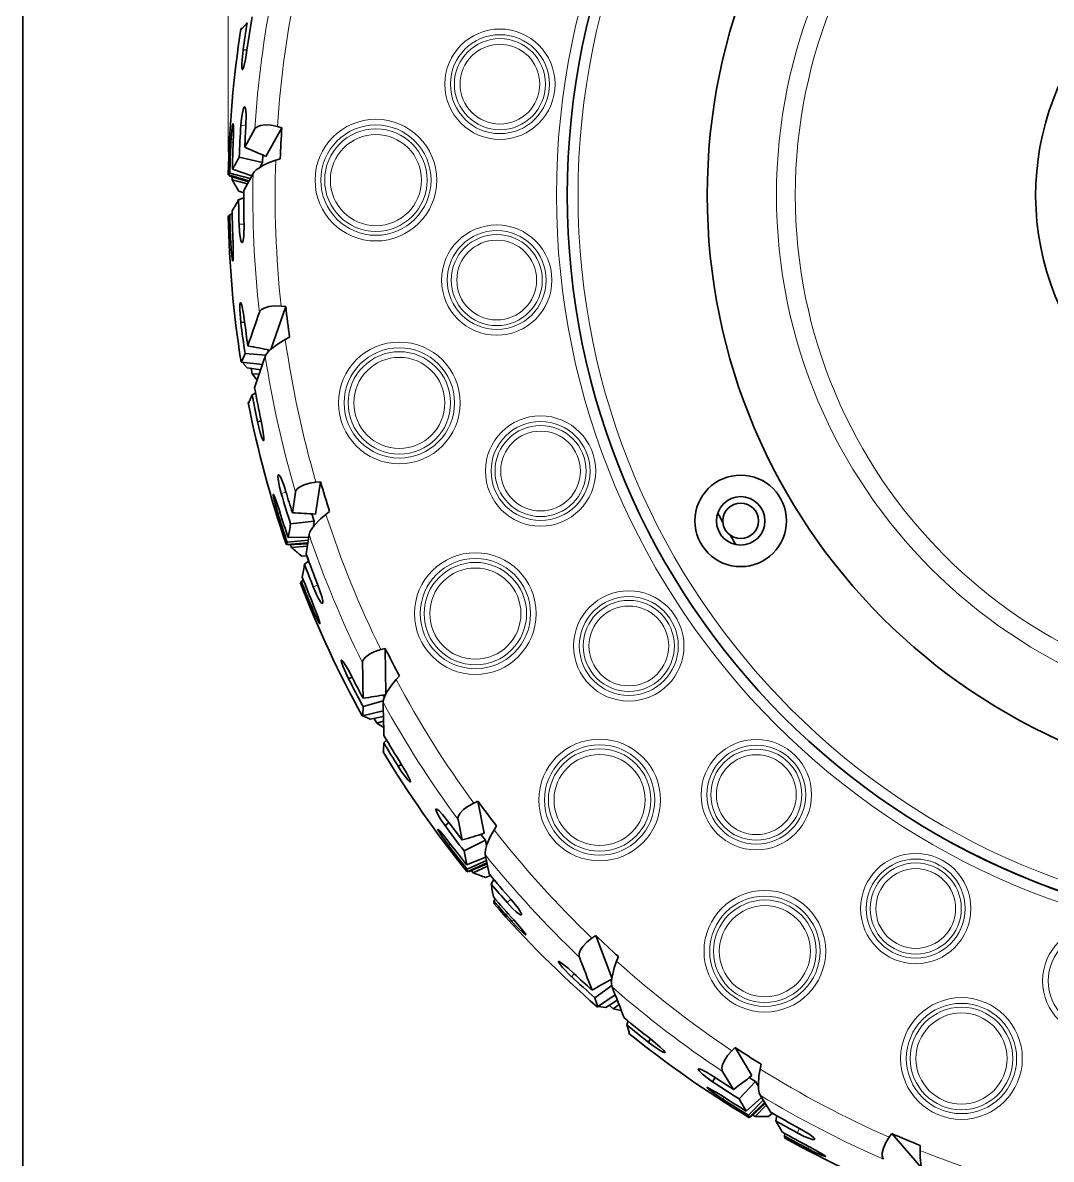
# Model space of a CAD drawing. Extents: x 2 to 295, y 3 to 209.
# Drawn here: x 6.1 to 53.9, y 71.3 to 124.1 of the extents above; entities that cross this region are included whole.
import ezdxf

# ---------------------------------------------------------------- set-up
doc = ezdxf.new("R2010")
doc.units = 0

msp = doc.modelspace()

# ---------------------------------------------------------------- linework, layer by layer
at = {"color": 7, "lineweight": 35}
msp.add_line((6.126, 200.299), (6.126, 5.1), dxfattribs=at)
at = {"color": 7, "lineweight": 13}
msp.add_line((15.659, 118.067), (15.659, 187.537), dxfattribs=at)
at = {"color": 7, "lineweight": 13, "ltscale": 0.000826276}
msp.add_line((16.292, 123.789), (16.259, 123.786), dxfattribs=at)
at = {"color": 7, "lineweight": 35, "ltscale": 1.72148e-05}
msp.add_line((16.259, 123.785), (16.259, 123.786), dxfattribs=at)
at = {"color": 7, "lineweight": 35, "ltscale": 0.000994089}
msp.add_line((16.304, 123.8), (16.265, 123.796), dxfattribs=at)
at = {"color": 7, "lineweight": 35, "ltscale": 0.004467}
for p, q in [((16.36, 122.813), (16.537, 122.789)), ((17.026, 105.545), (17.201, 105.583)), ((23.558, 89.546), (23.709, 89.641)), ((35.167, 76.746), (35.277, 76.887))]:
    msp.add_line(p, q, dxfattribs=at)
at = {"color": 7, "lineweight": 13, "ltscale": 0.005854}
for p, q in [((16.491, 119.29), (16.258, 119.306)), ((16.17, 114.718), (16.404, 114.724)), ((18.354, 102.279), (18.129, 102.214)), ((19.616, 97.873), (19.834, 97.959)), ((28.616, 83.222), (28.791, 83.378)), ((42.083, 72.533), (42.195, 72.739))]:
    msp.add_line(p, q, dxfattribs=at)
at = {"color": 7, "lineweight": 35, "ltscale": 0.024304}
for p, q in [((16.436, 118.286), (16.906, 119.137)), ((18.645, 101.317), (18.796, 102.277)), ((26.526, 86.127), (26.339, 87.081)), ((39.126, 74.548), (38.624, 75.38))]:
    msp.add_line(p, q, dxfattribs=at)
at = {"color": 7, "lineweight": 35, "ltscale": 9.27962e-05}
msp.add_line((16.908, 119.14), (16.906, 119.137), dxfattribs=at)
at = {"color": 7, "lineweight": 35, "ltscale": 0.038008}
for p, q in [((18.159, 119.193), (17.421, 117.863)), ((19.955, 102.758), (19.716, 101.256)), ((27.263, 87.929), (27.553, 86.436)), ((39.203, 76.493), (39.985, 75.19))]:
    msp.add_line(p, q, dxfattribs=at)
at = {"color": 7, "lineweight": 35, "ltscale": 0.005358}
for p, q in [((17.952, 119.25), (18.159, 119.193)), ((18.124, 110.917), (18.338, 110.897)), ((19.741, 102.741), (19.955, 102.758)), ((22.753, 94.97), (22.96, 95.024)), ((27.068, 87.84), (27.263, 87.929)), ((32.556, 81.567), (32.732, 81.689)), ((39.05, 76.343), (39.202, 76.493)), ((46.352, 72.326), (46.476, 72.5))]:
    msp.add_line(p, q, dxfattribs=at)
at = {"color": 7, "lineweight": 13, "ltscale": 0.002726}
for p, q in [((15.904, 118.496), (15.795, 118.502)), ((15.782, 113.903), (15.891, 113.908)), ((18.074, 101.333), (17.969, 101.3)), ((19.531, 96.975), (19.631, 97.016)), ((25.983, 85.946), (25.896, 85.88)), ((28.842, 82.349), (28.923, 82.423)), ((38.678, 74.192), (38.619, 74.101)), ((42.595, 71.79), (42.645, 71.887))]:
    msp.add_line(p, q, dxfattribs=at)
at = {"color": 7, "lineweight": 35, "ltscale": 0.027696}
msp.add_line((17.261, 117.576), (16.183, 117.833), dxfattribs=at)
at = {"color": 7, "lineweight": 35, "ltscale": 0.008767}
for p, q in [((17.273, 117.926), (17.261, 117.576)), ((19.555, 101.265), (19.664, 100.931)), ((27.398, 86.389), (27.614, 86.113)), ((39.856, 75.093), (40.154, 74.907))]:
    msp.add_line(p, q, dxfattribs=at)
at = {"color": 7, "lineweight": 35, "ltscale": 0.005588}
for p, q in [((18.086, 117.757), (17.874, 117.688)), ((18.515, 109.471), (18.318, 109.365)), ((20.377, 101.384), (20.201, 101.246)), ((23.615, 93.744), (23.465, 93.578)), ((28.13, 86.782), (28.012, 86.593)), ((33.785, 80.71), (33.702, 80.503)), ((47.8, 71.941), (47.793, 71.718))]:
    msp.add_line(p, q, dxfattribs=at)
at = {"color": 7, "lineweight": 35, "ltscale": 0.023772}
for p, q in [((15.859, 117.27), (16.76, 116.965)), ((18.451, 100.165), (19.402, 100.187)), ((26.737, 84.977), (27.623, 85.323)), ((39.718, 73.54), (40.432, 74.168))]:
    msp.add_line(p, q, dxfattribs=at)
at = {"color": 7, "lineweight": 35, "ltscale": 0.006423}
for p, q in [((17.261, 117.576), (17.134, 117.352)), ((19.664, 100.931), (19.621, 100.678)), ((27.614, 86.113), (27.661, 85.86)), ((40.154, 74.907), (40.284, 74.686))]:
    msp.add_line(p, q, dxfattribs=at)
at = {"color": 7, "lineweight": 35, "ltscale": 1.67858e-05}
msp.add_line((15.668, 117.018), (15.668, 117.017), dxfattribs=at)
at = {"color": 7, "lineweight": 35, "ltscale": 0.024953}
for p, q in [((15.673, 117.006), (16.632, 116.73)), ((16.269, 108.312), (17.262, 108.206)), ((18.366, 99.853), (19.362, 99.922)), ((21.9, 91.887), (22.869, 92.127)), ((26.764, 84.656), (27.676, 85.061)), ((32.809, 78.379), (33.637, 78.936)), ((39.853, 73.247), (40.572, 73.939))]:
    msp.add_line(p, q, dxfattribs=at)
at = {"color": 7, "lineweight": 35, "ltscale": 0.001423}
for p, q in [((15.744, 116.949), (15.711, 116.996)), ((18.452, 99.824), (18.405, 99.856)), ((26.855, 84.658), (26.8, 84.672)), ((39.938, 73.28), (39.881, 73.274))]:
    msp.add_line(p, q, dxfattribs=at)
at = {"color": 7, "lineweight": 35, "ltscale": 0.02259}
for p, q in [((15.744, 116.949), (16.608, 116.687)), ((18.452, 99.824), (19.355, 99.873)), ((26.855, 84.658), (27.686, 85.013)), ((39.938, 73.28), (40.597, 73.898))]:
    msp.add_line(p, q, dxfattribs=at)
at = {"color": 7, "lineweight": 35, "ltscale": 0.024444}
for p, q in [((16.691, 116.838), (15.746, 117.09)), ((19.38, 100.044), (18.406, 99.957)), ((27.652, 85.182), (26.766, 84.767)), ((40.507, 74.045), (39.817, 73.352))]:
    msp.add_line(p, q, dxfattribs=at)
at = {"color": 7, "lineweight": 35, "ltscale": 0.003389}
for p, q in [((15.849, 116.781), (15.851, 116.917)), ((18.609, 99.702), (18.564, 99.83)), ((27.044, 84.597), (26.958, 84.702)), ((40.136, 73.287), (40.02, 73.357))]:
    msp.add_line(p, q, dxfattribs=at)
at = {"color": 7, "lineweight": 35, "ltscale": 0.018344}
for p, q in [((16.559, 116.597), (15.849, 116.781)), ((19.339, 99.772), (18.609, 99.702)), ((27.706, 84.912), (27.044, 84.597)), ((40.651, 73.81), (40.136, 73.287))]:
    msp.add_line(p, q, dxfattribs=at)
at = {"color": 7, "lineweight": 35, "ltscale": 0.022654}
for p, q in [((16.82, 117.076), (16.386, 116.28)), ((19.42, 100.311), (19.285, 99.415)), ((27.598, 85.446), (27.777, 84.558))]:
    msp.add_line(p, q, dxfattribs=at)
at = {"color": 7, "lineweight": 35, "ltscale": 0.006102}
msp.add_line((16.154, 116.247), (16.386, 116.17), dxfattribs=at)
at = {"color": 7, "lineweight": 35, "ltscale": 0.002586}
msp.add_line((16.385, 116.067), (16.385, 116.171), dxfattribs=at)
at = {"color": 7, "lineweight": 35, "ltscale": 0.005319}
msp.add_line((16.386, 116.28), (16.386, 116.067), dxfattribs=at)
at = {"color": 7, "lineweight": 35, "ltscale": 0.006161}
msp.add_line((16.152, 115.855), (16.386, 115.933), dxfattribs=at)
at = {"color": 7, "lineweight": 35, "ltscale": 0.003372}
msp.add_line((16.385, 115.932), (16.385, 116.067), dxfattribs=at)
at = {"color": 7, "lineweight": 13, "ltscale": 0.000826292}
msp.add_line((15.701, 115.099), (15.669, 115.09), dxfattribs=at)
at = {"color": 7, "lineweight": 35, "ltscale": 1.71672e-05}
msp.add_line((15.669, 115.089), (15.669, 115.09), dxfattribs=at)
at = {"color": 7, "lineweight": 35, "ltscale": 0.000996956}
msp.add_line((15.712, 115.112), (15.673, 115.101), dxfattribs=at)
at = {"color": 7, "lineweight": 35, "ltscale": 0.002834}
for p, q in [((15.744, 115.157), (15.852, 115.19)), ((19.065, 98.14), (19.156, 98.208)), ((28.007, 83.285), (28.069, 83.38)), ((41.49, 72.384), (41.516, 72.494))]:
    msp.add_line(p, q, dxfattribs=at)
at = {"color": 7, "lineweight": 35, "ltscale": 0.05269}
for p, q in [((18.338, 110.897), (17.648, 108.905)), ((22.96, 95.024), (22.993, 92.916)), ((32.732, 81.689), (33.484, 79.72)), ((46.476, 72.5), (47.856, 70.907))]:
    msp.add_line(p, q, dxfattribs=at)
at = {"color": 7, "lineweight": 35, "ltscale": 0.004473}
for p, q in [((16.432, 110.175), (16.254, 110.153)), ((21.416, 93.693), (21.256, 93.612)), ((31.736, 79.91), (31.614, 79.779))]:
    msp.add_line(p, q, dxfattribs=at)
at = {"color": 7, "lineweight": 35, "ltscale": 0.024247}
for p, q in [((17.415, 108.641), (16.448, 108.713)), ((22.865, 92.589), (21.931, 92.326)), ((33.476, 79.368), (32.688, 78.802))]:
    msp.add_line(p, q, dxfattribs=at)
at = {"color": 7, "lineweight": 35, "ltscale": 0.002702}
for p, q in [((17.509, 108.892), (17.525, 108.785)), ((22.867, 92.856), (22.918, 92.761)), ((33.386, 79.62), (33.467, 79.548))]:
    msp.add_line(p, q, dxfattribs=at)
at = {"color": 7, "lineweight": 35, "ltscale": 1.68228e-05}
msp.add_line((16.263, 108.323), (16.263, 108.322), dxfattribs=at)
at = {"color": 7, "lineweight": 35, "ltscale": 0.008937}
for p, q in [((16.548, 108.043), (16.308, 108.308)), ((22.255, 91.73), (21.938, 91.897)), ((33.196, 78.353), (32.842, 78.401))]:
    msp.add_line(p, q, dxfattribs=at)
at = {"color": 7, "lineweight": 35, "ltscale": 0.015893}
for p, q in [((16.548, 108.043), (17.179, 107.959)), ((22.255, 91.73), (22.875, 91.867)), ((33.196, 78.353), (33.732, 78.693))]:
    msp.add_line(p, q, dxfattribs=at)
at = {"color": 7, "lineweight": 35, "ltscale": 0.006357}
msp.add_line((16.777, 107.768), (16.735, 108.019), dxfattribs=at)
at = {"color": 7, "lineweight": 35, "ltscale": 0.00942}
for p, q in [((17.014, 107.475), (16.777, 107.768)), ((33.918, 78.217), (33.548, 78.288))]:
    msp.add_line(p, q, dxfattribs=at)
at = {"color": 7, "lineweight": 35, "ltscale": 0.008278}
for p, q in [((17.108, 107.75), (16.777, 107.768)), ((22.88, 91.646), (22.563, 91.549)), ((33.813, 78.487), (33.548, 78.288))]:
    msp.add_line(p, q, dxfattribs=at)
at = {"color": 7, "lineweight": 35, "ltscale": 0.004674}
for p, q in [((16.774, 106.79), (16.94, 106.877)), ((22.895, 90.63), (23.021, 90.768)), ((34.174, 77.538), (34.245, 77.71))]:
    msp.add_line(p, q, dxfattribs=at)
at = {"color": 7, "lineweight": 13, "ltscale": 0.000826242}
msp.add_line((16.628, 106.439), (16.598, 106.424), dxfattribs=at)
at = {"color": 7, "lineweight": 35, "ltscale": 1.72647e-05}
msp.add_line((16.598, 106.423), (16.598, 106.424), dxfattribs=at)
at = {"color": 7, "lineweight": 35, "ltscale": 0.000994119}
msp.add_line((16.636, 106.453), (16.6, 106.436), dxfattribs=at)
at = {"color": 7, "lineweight": 35, "ltscale": 0.027697}
for p, q in [((19.664, 100.931), (18.563, 100.805)), ((27.614, 86.113), (26.623, 85.617)), ((40.154, 74.907), (39.392, 74.102))]:
    msp.add_line(p, q, dxfattribs=at)
at = {"color": 7, "lineweight": 35, "ltscale": 1.67695e-05}
msp.add_line((18.358, 99.863), (18.358, 99.862), dxfattribs=at)
at = {"color": 7, "lineweight": 35, "ltscale": 0.006104}
for p, q in [((19.078, 99.304), (19.322, 99.312)), ((27.621, 84.383), (27.847, 84.474))]:
    msp.add_line(p, q, dxfattribs=at)
at = {"color": 7, "lineweight": 35, "ltscale": 0.005958}
for p, q in [((19.403, 99.088), (19.321, 99.312)), ((28, 84.291), (27.847, 84.474)), ((41.139, 73.327), (40.933, 73.446))]:
    msp.add_line(p, q, dxfattribs=at)
at = {"color": 7, "lineweight": 35, "ltscale": 0.006162}
for p, q in [((19.21, 98.936), (19.404, 99.088)), ((27.871, 84.082), (28, 84.292)), ((41.089, 73.087), (41.139, 73.328))]:
    msp.add_line(p, q, dxfattribs=at)
at = {"color": 7, "lineweight": 35, "ltscale": 0.000997534}
msp.add_line((19.051, 98.086), (19.018, 98.063), dxfattribs=at)
at = {"color": 7, "lineweight": 13, "ltscale": 0.000827265}
msp.add_line((19.045, 98.071), (19.018, 98.051), dxfattribs=at)
at = {"color": 7, "lineweight": 35, "ltscale": 1.73233e-05}
msp.add_line((19.018, 98.051), (19.018, 98.051), dxfattribs=at)
at = {"color": 7, "lineweight": 35, "ltscale": 1.63854e-05}
msp.add_line((21.891, 91.895), (21.891, 91.894), dxfattribs=at)
at = {"color": 7, "lineweight": 35, "ltscale": 0.006356}
for p, q in [((22.563, 91.549), (22.438, 91.771)), ((33.548, 78.288), (33.355, 78.454))]:
    msp.add_line(p, q, dxfattribs=at)
at = {"color": 7, "lineweight": 35, "ltscale": 0.009419}
msp.add_line((22.887, 91.356), (22.563, 91.549), dxfattribs=at)
at = {"color": 7, "lineweight": 35, "ltscale": 0.000994156}
msp.add_line((22.881, 90.266), (22.853, 90.237), dxfattribs=at)
at = {"color": 7, "lineweight": 13, "ltscale": 0.000826214}
msp.add_line((22.878, 90.249), (22.855, 90.226), dxfattribs=at)
at = {"color": 7, "lineweight": 35, "ltscale": 1.72718e-05}
msp.add_line((22.855, 90.225), (22.855, 90.226), dxfattribs=at)
at = {"color": 7, "lineweight": 35, "ltscale": 0.005854}
for p, q in [((25.923, 86.932), (25.734, 86.793)), ((38.284, 75.098), (38.154, 74.903))]:
    msp.add_line(p, q, dxfattribs=at)
at = {"color": 7, "lineweight": 35, "ltscale": 1.66814e-05}
msp.add_line((26.753, 84.662), (26.753, 84.661), dxfattribs=at)
at = {"color": 7, "lineweight": 35, "ltscale": 0.000997553}
msp.add_line((28.011, 83.23), (27.989, 83.197), dxfattribs=at)
at = {"color": 7, "lineweight": 13, "ltscale": 0.000827159}
msp.add_line((28.011, 83.213), (27.993, 83.185), dxfattribs=at)
at = {"color": 7, "lineweight": 35, "ltscale": 1.71091e-05}
msp.add_line((27.993, 83.185), (27.993, 83.185), dxfattribs=at)
at = {"color": 7, "lineweight": 35, "ltscale": 3.08715e-05}
msp.add_line((29.486, 81.732), (29.485, 81.731), dxfattribs=at)
at = {"color": 7, "lineweight": 35, "ltscale": 1.61844e-05}
msp.add_line((32.798, 78.383), (32.798, 78.383), dxfattribs=at)
at = {"color": 7, "lineweight": 35, "ltscale": 0.000994163}
msp.add_line((34.285, 77.191), (34.269, 77.155), dxfattribs=at)
at = {"color": 7, "lineweight": 13, "ltscale": 0.000826297}
msp.add_line((34.288, 77.174), (34.275, 77.144), dxfattribs=at)
at = {"color": 7, "lineweight": 35, "ltscale": 1.71441e-05}
msp.add_line((34.275, 77.144), (34.275, 77.144), dxfattribs=at)
at = {"color": 7, "lineweight": 35, "ltscale": 0.005589}
msp.add_line((40.409, 75.713), (40.363, 75.494), dxfattribs=at)
at = {"color": 7, "lineweight": 35, "ltscale": 0.022655}
msp.add_line((40.366, 74.275), (40.839, 73.502), dxfattribs=at)
at = {"color": 7, "lineweight": 35, "ltscale": 0.006103}
msp.add_line((40.751, 73.284), (40.933, 73.447), dxfattribs=at)
at = {"color": 7, "lineweight": 35, "ltscale": 1.66675e-05}
msp.add_line((39.841, 73.249), (39.841, 73.249), dxfattribs=at)
at = {"color": 7, "lineweight": 35, "ltscale": 0.000997644}
msp.add_line((41.513, 72.334), (41.503, 72.295), dxfattribs=at)
at = {"color": 7, "lineweight": 13, "ltscale": 0.000827222}
msp.add_line((41.518, 72.318), (41.51, 72.286), dxfattribs=at)
at = {"color": 7, "lineweight": 35, "ltscale": 1.70812e-05}
msp.add_line((41.511, 72.285), (41.51, 72.286), dxfattribs=at)
at = {"color": 7, "lineweight": 35}
for points in [[(16.549, 124.07), (16.313, 123.808), (16.275, 123.777), (16.268, 123.773), (16.265, 123.773)], [(16.265, 123.773), (16.262, 123.773), (16.26, 123.774), (16.259, 123.776), (16.258, 123.778), (16.259, 123.785)], [(16.327, 121.893), (16.323, 121.894), (16.32, 121.895), (16.315, 121.902), (16.309, 121.918), (16.3, 121.978), (16.297, 122.134), (16.309, 122.351), (16.36, 122.813)], [(16.539, 122.801), (16.468, 122.363), (16.392, 122.031), (16.35, 121.917), (16.338, 121.9), (16.332, 121.895), (16.327, 121.893)], [(16.258, 119.306), (16.286, 119.616), (16.327, 119.884), (16.38, 120.091), (16.407, 120.146), (16.422, 120.161), (16.429, 120.165), (16.439, 120.164)], [(16.439, 120.164), (16.446, 120.16), (16.459, 120.142), (16.489, 120.012), (16.505, 119.771), (16.492, 119.306)], [(15.795, 118.502), (15.838, 119.089), (15.867, 119.303), (15.881, 119.363), (15.888, 119.381), (15.891, 119.386), (15.893, 119.388), (15.896, 119.388)], [(15.896, 119.388), (15.897, 119.387), (15.899, 119.386), (15.904, 119.374), (15.915, 119.279), (15.918, 118.896), (15.904, 118.502)], [(17.952, 119.25), (17.665, 119.309), (17.394, 119.326), (17.165, 119.297), (17.036, 119.251), (16.943, 119.186), (16.908, 119.14)], [(16.82, 117.076), (16.878, 117.153), (16.968, 117.236), (17.083, 117.319), (17.309, 117.451), (17.569, 117.574), (17.874, 117.688)], [(15.673, 117.006), (15.674, 117.006), (15.676, 117.006), (15.679, 117.008), (15.687, 117.014), (15.746, 117.09)], [(15.677, 115.078), (15.674, 115.078), (15.673, 115.079), (15.671, 115.081), (15.67, 115.083), (15.669, 115.089)], [(15.744, 115.157), (15.692, 115.089), (15.681, 115.08), (15.677, 115.078)], [(16.318, 113.859), (16.306, 113.859), (16.297, 113.865), (16.282, 113.885), (16.254, 113.958), (16.22, 114.122), (16.192, 114.345), (16.17, 114.718)], [(16.404, 114.718), (16.393, 114.169), (16.364, 113.958), (16.345, 113.894), (16.327, 113.865), (16.318, 113.859)], [(15.879, 113.017), (15.877, 113.017), (15.875, 113.017), (15.873, 113.019), (15.868, 113.027), (15.845, 113.13), (15.804, 113.534), (15.782, 113.903)], [(15.892, 113.903), (15.904, 113.33), (15.89, 113.049), (15.883, 113.022), (15.88, 113.018), (15.879, 113.017)], [(16.254, 110.153), (16.205, 110.763), (16.208, 110.988), (16.219, 111.052), (16.227, 111.071), (16.231, 111.076), (16.235, 111.078), (16.239, 111.079)], [(16.239, 111.079), (16.244, 111.076), (16.256, 111.063), (16.296, 110.957), (16.378, 110.561), (16.428, 110.202)], [(18.124, 110.917), (17.829, 110.926), (17.558, 110.894), (17.337, 110.825), (17.218, 110.757), (17.139, 110.676), (17.114, 110.624)], [(17.387, 108.579), (17.447, 108.691), (17.554, 108.816), (17.695, 108.947), (18.037, 109.2), (18.318, 109.365)], [(16.269, 108.312), (16.271, 108.312), (16.277, 108.316), (16.302, 108.355), (16.448, 108.713)], [(16.774, 106.79), (16.641, 106.463), (16.617, 106.422), (16.611, 106.416), (16.608, 106.414)], [(16.608, 106.414), (16.605, 106.413), (16.604, 106.413), (16.601, 106.415), (16.6, 106.417), (16.598, 106.423)], [(17.31, 104.669), (17.304, 104.669), (17.3, 104.67), (17.29, 104.679), (17.272, 104.704), (17.23, 104.799), (17.148, 105.05), (17.026, 105.545)], [(17.198, 105.594), (17.281, 105.158), (17.324, 104.82), (17.323, 104.699), (17.317, 104.679), (17.314, 104.673), (17.31, 104.669)], [(18.129, 102.214), (18.05, 102.515), (17.996, 102.782), (17.976, 102.994), (17.982, 103.055), (17.991, 103.074), (17.996, 103.08), (18.006, 103.083)], [(18.006, 103.083), (18.014, 103.081), (18.032, 103.069), (18.105, 102.957), (18.26, 102.576), (18.35, 102.294)], [(19.741, 102.741), (19.449, 102.699), (19.187, 102.62), (18.982, 102.514), (18.876, 102.426), (18.813, 102.332), (18.796, 102.277)], [(17.969, 101.3), (17.84, 101.748), (17.77, 102.041), (17.755, 102.144), (17.756, 102.16), (17.758, 102.165), (17.759, 102.167), (17.761, 102.167)], [(17.761, 102.167), (17.762, 102.167), (17.765, 102.166), (17.774, 102.157), (17.816, 102.073), (17.909, 101.831), (18.072, 101.338)], [(19.42, 100.311), (19.461, 100.431), (19.544, 100.573), (19.66, 100.726), (19.953, 101.035), (20.201, 101.246)], [(18.366, 99.853), (18.367, 99.853), (18.369, 99.855), (18.372, 99.857), (18.377, 99.865), (18.406, 99.957)], [(19.03, 98.043), (19.027, 98.042), (19.025, 98.042), (19.023, 98.043), (19.021, 98.045), (19.018, 98.051)], [(19.065, 98.14), (19.04, 98.058), (19.033, 98.046), (19.03, 98.043)], [(20.048, 97.116), (20.037, 97.113), (20.026, 97.115), (20.006, 97.129), (19.955, 97.188), (19.866, 97.331), (19.764, 97.531), (19.616, 97.873)], [(19.836, 97.953), (20.014, 97.432), (20.058, 97.224), (20.062, 97.158), (20.055, 97.125), (20.048, 97.116)], [(19.924, 96.175), (19.923, 96.174), (19.921, 96.174), (19.918, 96.175), (19.911, 96.181), (19.896, 96.2), (19.854, 96.27), (19.677, 96.634), (19.531, 96.975)], [(19.633, 97.012), (19.841, 96.478), (19.924, 96.21), (19.926, 96.181), (19.925, 96.176), (19.924, 96.175)], [(21.256, 93.612), (21.002, 94.167), (20.928, 94.381), (20.916, 94.444), (20.917, 94.465), (20.919, 94.472), (20.922, 94.475), (20.925, 94.477)], [(20.925, 94.477), (20.931, 94.476), (20.947, 94.468), (21.02, 94.383), (21.233, 94.039), (21.403, 93.718)], [(22.753, 94.97), (22.472, 94.877), (22.228, 94.755), (22.044, 94.615), (21.956, 94.51), (21.909, 94.406), (21.903, 94.349)], [(22.859, 92.521), (22.878, 92.646), (22.935, 92.8), (23.023, 92.971), (23.258, 93.326), (23.465, 93.578)], [(21.9, 91.887), (21.902, 91.888), (21.906, 91.894), (21.916, 91.939), (21.931, 92.326)], [(22.895, 90.63), (22.882, 90.277), (22.873, 90.23), (22.87, 90.222), (22.868, 90.22)], [(22.868, 90.22), (22.865, 90.218), (22.864, 90.218), (22.861, 90.218), (22.859, 90.22), (22.855, 90.225)], [(24.124, 88.82), (24.119, 88.817), (24.114, 88.817), (24.102, 88.822), (24.077, 88.84), (24.005, 88.914), (23.735, 89.275), (23.558, 89.546)], [(23.703, 89.651), (23.942, 89.247), (24.072, 88.997), (24.11, 88.907), (24.128, 88.836), (24.126, 88.824), (24.124, 88.82)], [(27.068, 87.84), (26.808, 87.7), (26.589, 87.537), (26.432, 87.367), (26.363, 87.248), (26.335, 87.138), (26.339, 87.081)], [(25.734, 86.793), (25.556, 87.049), (25.415, 87.281), (25.323, 87.474), (25.308, 87.533), (25.309, 87.554), (25.313, 87.561), (25.321, 87.568)], [(25.321, 87.568), (25.329, 87.569), (25.351, 87.563), (25.458, 87.483), (25.624, 87.308), (25.914, 86.944)], [(25.896, 85.88), (25.621, 86.256), (25.455, 86.507), (25.406, 86.6), (25.401, 86.615), (25.401, 86.62), (25.402, 86.622), (25.404, 86.624)], [(25.404, 86.624), (25.405, 86.624), (25.407, 86.624), (25.419, 86.618), (25.488, 86.554), (25.658, 86.358), (25.98, 85.95)], [(27.598, 85.446), (27.595, 85.573), (27.625, 85.735), (27.681, 85.918), (27.851, 86.309), (28.012, 86.593)], [(26.764, 84.656), (26.765, 84.656), (26.766, 84.658), (26.768, 84.661), (26.77, 84.671), (26.766, 84.767)], [(28.795, 83.373), (29.14, 82.944), (29.253, 82.764), (29.279, 82.703), (29.284, 82.67), (29.281, 82.659)], [(28.006, 83.182), (28.004, 83.179), (28.003, 83.179), (28, 83.179), (27.998, 83.18), (27.993, 83.185)], [(28.007, 83.285), (28.011, 83.199), (28.008, 83.186), (28.006, 83.182)], [(29.281, 82.659), (29.272, 82.652), (29.26, 82.651), (29.237, 82.657), (29.168, 82.695), (29.036, 82.798), (28.871, 82.952), (28.616, 83.222)], [(29.485, 81.731), (29.484, 81.731), (29.481, 81.73), (29.478, 81.731), (29.468, 81.735), (29.382, 81.803), (29.091, 82.085), (28.842, 82.349)], [(28.926, 82.419), (29.367, 81.912), (29.466, 81.777), (29.485, 81.742), (29.486, 81.734), (29.486, 81.732)], [(32.556, 81.567), (32.324, 81.384), (32.137, 81.186), (32.012, 80.991), (31.965, 80.862), (31.956, 80.749), (31.97, 80.693)], [(31.614, 79.779), (31.185, 80.214), (31.043, 80.39), (31.009, 80.445), (31.003, 80.465), (31.003, 80.472), (31.005, 80.476), (31.008, 80.479)], [(31.008, 80.479), (31.013, 80.48), (31.031, 80.478), (31.129, 80.423), (31.446, 80.172), (31.716, 79.929)], [(33.493, 79.302), (33.468, 79.426), (33.47, 79.591), (33.493, 79.781), (33.593, 80.196), (33.702, 80.503)], [(32.809, 78.379), (32.811, 78.38), (32.813, 78.387), (32.807, 78.433), (32.688, 78.801)], [(34.174, 77.538), (34.283, 77.202), (34.29, 77.154), (34.29, 77.146), (34.289, 77.143)], [(34.289, 77.143), (34.287, 77.14), (34.286, 77.14), (34.283, 77.139), (34.281, 77.14), (34.275, 77.144)], [(35.948, 76.257), (35.945, 76.254), (35.942, 76.252), (35.934, 76.251), (35.917, 76.254), (35.861, 76.276), (35.724, 76.352), (35.542, 76.471), (35.167, 76.746)], [(35.268, 76.894), (35.725, 76.513), (35.89, 76.351), (35.934, 76.296), (35.946, 76.275), (35.948, 76.267), (35.949, 76.26), (35.948, 76.257)], [(39.05, 76.343), (38.853, 76.123), (38.703, 75.894), (38.614, 75.681), (38.59, 75.546), (38.601, 75.433), (38.624, 75.38)], [(38.154, 74.903), (37.899, 75.083), (37.687, 75.253), (37.535, 75.402), (37.501, 75.453), (37.495, 75.473), (37.495, 75.481), (37.501, 75.49)], [(37.501, 75.49), (37.508, 75.494), (37.531, 75.496), (37.658, 75.457), (37.875, 75.35), (38.271, 75.106)], [(40.366, 74.275), (40.32, 74.393), (40.293, 74.555), (40.283, 74.747), (40.309, 75.172), (40.363, 75.494)], [(38.619, 74.101), (38.132, 74.431), (37.96, 74.564), (37.915, 74.606), (37.903, 74.621), (37.901, 74.626), (37.901, 74.629), (37.902, 74.631)], [(37.902, 74.631), (37.903, 74.632), (37.905, 74.632), (37.918, 74.631), (38.006, 74.593), (38.338, 74.405), (38.673, 74.195)], [(39.853, 73.247), (39.854, 73.248), (39.854, 73.25), (39.855, 73.253), (39.854, 73.263), (39.817, 73.352)], [(41.49, 72.384), (41.523, 72.305), (41.525, 72.291), (41.525, 72.287)], [(42.901, 72.232), (42.895, 72.222), (42.885, 72.217), (42.861, 72.214), (42.783, 72.227), (42.623, 72.279), (42.417, 72.366), (42.083, 72.533)], [(42.2, 72.736), (42.671, 72.451), (42.839, 72.321), (42.884, 72.273), (42.9, 72.243), (42.901, 72.232)], [(46.352, 72.326), (46.197, 72.075), (46.089, 71.824), (46.038, 71.598), (46.037, 71.461), (46.068, 71.352), (46.1, 71.304)], [(43.41, 71.431), (43.41, 71.429), (43.408, 71.428), (43.405, 71.427), (43.396, 71.427), (43.295, 71.459), (42.925, 71.624), (42.595, 71.79)], [(42.65, 71.885), (43.153, 71.609), (43.389, 71.457), (43.409, 71.437), (43.41, 71.432), (43.41, 71.431)], [(48.008, 70.518), (47.942, 70.626), (47.887, 70.781), (47.844, 70.968), (47.796, 71.392), (47.793, 71.718)]]:
    msp.add_lwpolyline(points, dxfattribs=at)
at = {"color": 7, "lineweight": 13}
for centre, radius in [((65.659, 116.067), 34.75), ((65.659, 116.067), 33.75), ((65.659, 116.067), 24.536), ((65.659, 116.067), 23.662), ((28.282, 121.217), 2.561), ((28.282, 121.217), 2.297), ((28.282, 121.217), 2.115), ((28.282, 121.217), 1.852), ((22.525, 116.762), 2.825), ((22.525, 116.762), 2.561), ((22.525, 116.762), 2.379), ((22.525, 116.762), 2.115), ((28.135, 112.122), 2.561), ((28.135, 112.122), 2.297), ((28.135, 112.122), 2.115), ((28.135, 112.122), 1.852), ((23.612, 106.419), 2.825), ((23.612, 106.419), 2.561), ((23.612, 106.419), 2.379), ((23.612, 106.419), 2.115), ((30.17, 103.257), 2.561), ((30.17, 103.257), 2.297), ((30.17, 103.257), 2.115), ((30.17, 103.257), 1.852), ((27.143, 96.637), 2.825), ((27.143, 96.637), 2.561), ((27.143, 96.637), 2.379), ((27.143, 96.637), 2.115), ((34.267, 95.136), 2.561), ((34.267, 95.136), 2.297), ((34.267, 95.136), 2.115), ((34.267, 95.136), 1.852), ((32.912, 87.984), 2.825), ((40.188, 88.231), 2.561), ((32.912, 87.984), 2.561), ((32.912, 87.984), 2.379), ((40.188, 88.231), 2.297), ((40.188, 88.231), 2.115), ((32.912, 87.984), 2.115), ((40.188, 88.231), 1.852), ((47.59, 82.944), 2.561), ((47.59, 82.944), 2.297), ((47.59, 82.944), 2.115), ((47.59, 82.944), 1.852), ((40.584, 80.963), 2.825), ((40.584, 80.963), 2.561), ((40.584, 80.963), 2.379), ((40.584, 80.963), 2.115), ((56.042, 79.583), 2.561), ((56.042, 79.583), 2.297), ((49.714, 75.982), 2.825), ((49.714, 75.982), 2.561), ((49.714, 75.982), 2.379), ((49.714, 75.982), 2.115)]:
    msp.add_circle(centre, radius, dxfattribs=at)
at = {"color": 7, "lineweight": 35}
for centre, radius in [((65.659, 116.067), 34.25), ((65.659, 116.067), 27.75), ((39.462, 100.942), 2.125), ((39.462, 100.942), 1.125), ((39.462, 100.942), 0.825)]:
    msp.add_circle(centre, radius, dxfattribs=at)
for centre, radius, start, end in [((65.659, 116.067), 34.25, 241.3521, 61.3521), ((65.659, 116.067), 12.5, 106.738, 360), ((66.395, 115.924), 50.507, 170.719, 172.1603), ((66.63, 115.879), 50.567, 170.3634, 172.1321), ((65.659, 116.067), 50, 171.1207, 178.9105), ((16.269, 123.786), 0.0104, 115.8107, 184.8537), ((65.659, 116.067), 49.508, 176.2495, 177.956), ((65.659, 116.067), 49.274, 176.2315, 177.419), ((65.659, 116.067), 47.603, 176.2356, 177.9654), ((65.659, 116.067), 49.924, 177.2048, 178.8261), ((65.659, 116.067), 49.815, 177.1986, 178.6166), ((84.59, 275.767), 171.597, 246.59814, 246.95631), ((-4.613, 129.408), 23.801, 329.3359, 330.8998), ((15.679, 117.014), 0.0106, 165.1024, 232.9317), ((-1.947, 106.296), 20.656, 28.799, 30.5063), ((-1.795, 125.735), 20.487, 329.4642, 331.1677), ((65.659, 116.067), 49.508, 180.2454, 181.5618), ((65.659, 116.067), 49.274, 180, 181.5693), ((15.679, 115.093), 0.0106, 127, 194.9215), ((65.659, 116.067), 50, 181.1207, 188.9105), ((65.659, 116.067), 49.924, 181.0447, 182.4844), ((65.659, 116.067), 49.815, 180.8523, 182.4899), ((65.659, 116.067), 47.603, 186.2356, 187.9654), ((-144.935, 165.635), 171.131, 340.69862, 341.24924), ((66.402, 116.185), 50.51, 186.8586, 188.5066), ((66.637, 116.222), 50.569, 186.837, 188.1311), ((58.585, 326.362), 221.315, 259.05831, 259.331), ((16.274, 108.321), 0.0106, 175.113, 242.8644), ((-106.222, 149.641), 130.25, 340.94863, 341.62411), ((66.636, 116.222), 50.567, 190.3634, 192.1322), ((66.4, 116.184), 50.507, 190.719, 192.1603), ((16.608, 106.429), 0.0104, 135.8107, 204.8537), ((65.659, 116.067), 50, 191.1207, 198.9105), ((65.659, 116.067), 47.603, 196.2356, 197.9654), ((65.659, 116.067), 49.508, 196.2495, 197.956), ((65.659, 116.067), 49.274, 196.2315, 197.419), ((65.659, 116.067), 49.815, 197.1986, 198.6166), ((28.827, 272.598), 171.584, 266.59813, 266.95632), ((65.659, 116.067), 49.924, 197.2048, 198.8261), ((-4.825, 104.549), 23.686, 349.3321, 350.9037), ((65.659, 116.067), 31, 208.4311, 209.3569), ((65.659, 116.067), 31, 210.6431, 211.569), ((18.369, 99.863), 0.0106, 185.1569, 252.8275), ((5.474, 83.764), 20.653, 48.7992, 50.5067), ((65.659, 116.067), 49.274, 199.7526, 201.5693), ((-1.033, 102.081), 20.486, 349.4641, 351.1677), ((65.659, 116.067), 49.508, 200.2454, 201.5618), ((65.659, 116.067), 49.815, 200.8523, 202.4899), ((19.027, 98.057), 0.0106, 147.1222, 214.857), ((65.659, 116.067), 50, 201.1207, 208.9105), ((65.659, 116.067), 49.924, 201.0447, 202.4844), ((65.659, 116.067), 47.603, 206.2356, 207.9654), ((-149.188, 90.618), 171.131, 0.69862, 1.24924), ((66.317, 116.432), 50.51, 206.8586, 208.5066), ((66.525, 116.547), 50.569, 206.837, 208.1311), ((-12.914, 311.26), 221.315, 279.05831, 279.33101), ((-107.339, 88.829), 130.25, 0.94863, 1.62411), ((21.901, 91.897), 0.0106, 195.1129, 262.8644), ((66.524, 116.546), 50.567, 210.3634, 212.1322), ((22.863, 90.233), 0.0104, 155.8107, 224.8537), ((66.315, 116.431), 50.507, 210.719, 212.1603), ((65.659, 116.067), 50, 211.1207, 218.9105), ((65.659, 116.067), 47.603, 216.2356, 217.9654), ((65.659, 116.067), 49.508, 216.2495, 217.956), ((65.659, 116.067), 49.274, 216.2315, 217.419), ((-22.489, 250.561), 171.584, 286.59813, 286.95632), ((65.659, 116.067), 49.924, 217.2048, 218.8261), ((65.659, 116.067), 49.815, 217.1986, 218.6166), ((3.365, 81.137), 23.686, 9.3321, 10.9037), ((26.763, 84.666), 0.0106, 205.1569, 272.8275), ((20.152, 65.128), 20.653, 68.7992, 70.5067), ((65.659, 116.067), 49.274, 219.7526, 221.5693), ((65.659, 116.067), 49.508, 220.2454, 221.5618), ((7.773, 80.114), 20.486, 9.4641, 11.1677), ((65.659, 116.067), 49.815, 220.8523, 222.4899), ((27.999, 83.194), 0.0106, 167.1222, 234.857), ((65.659, 116.067), 50, 221.1207, 228.9105), ((65.659, 116.067), 49.924, 221.0447, 222.4844), ((65.659, 116.067), 47.603, 226.2356, 227.9654), ((-127.841, 18.537), 171.473, 20.70329, 21.25281), ((66.153, 116.635), 50.51, 226.8586, 228.5066), ((66.309, 116.815), 50.569, 226.837, 228.1311), ((-74.935, 272.615), 221.315, 299.05831, 299.331), ((-87.59, 31.303), 130.25, 20.94863, 21.62411), ((32.807, 78.389), 0.0106, 215.1129, 282.8644), ((66.308, 116.813), 50.567, 230.3634, 232.1322), ((66.151, 116.633), 50.507, 230.719, 232.1603), ((34.279, 77.154), 0.0104, 175.8107, 244.8537), ((65.659, 116.067), 50, 231.1207, 238.9105), ((65.659, 116.067), 47.603, 236.2356, 237.9654), ((65.659, 116.067), 49.274, 236.2315, 237.419), ((-63.172, 212.302), 171.584, 306.59813, 306.95632), ((65.659, 116.067), 49.508, 236.2495, 237.956), ((65.659, 116.067), 49.924, 237.2048, 238.8261), ((65.659, 116.067), 49.815, 237.1986, 238.6166), ((19.069, 61.937), 23.686, 29.3321, 30.9037), ((65.659, 116.067), 49.274, 239.7526, 241.5693), ((39.849, 73.256), 0.0106, 225.1568, 292.8275), ((40.319, 52.635), 20.653, 88.7992, 90.5067), ((65.659, 116.067), 49.508, 240.2454, 241.5618), ((23.56, 62.484), 20.486, 29.4641, 31.1677), ((65.659, 116.067), 49.815, 240.8523, 242.4899), ((65.659, 116.067), 49.924, 241.0447, 242.4844), ((41.513, 72.296), 0.0106, 187.1222, 254.857), ((65.659, 116.067), 47.603, 246.2356, 247.9654), ((65.659, 116.067), 50, 241.1207, 248.9105)]:
    msp.add_arc(centre, radius, start, end, dxfattribs=at)
at = {"color": 7, "lineweight": 13}
for radius, start, end in [(47.813, 168.0578, 176.1835), (48.85, 168.8171, 176.3972), (47.813, 178.0578, 186.1835), (48.85, 178.8171, 186.3972), (47.813, 188.0578, 196.1835), (48.85, 188.8171, 196.3972), (47.813, 198.0578, 206.1835), (48.85, 198.8171, 206.3972), (47.813, 208.0578, 216.1835), (48.85, 208.8171, 216.3972), (47.813, 218.0578, 226.1835), (48.85, 218.8171, 226.3972), (47.813, 228.0578, 236.1835), (48.85, 228.8171, 236.3972), (47.813, 238.0578, 246.1835), (48.85, 238.8171, 246.3972), (47.813, 248.0578, 256.1835)]:
    msp.add_arc((65.659, 116.067), radius, start, end, dxfattribs=at)
at = {"color": 7, "lineweight": 35}
msp.add_ellipse((37.784, 77.828), major_axis=(3.739, -5.545), ratio=0.025159, start_param=6.234127, end_param=6.305911, dxfattribs=at)

doc.saveas('drawing.dxf')
